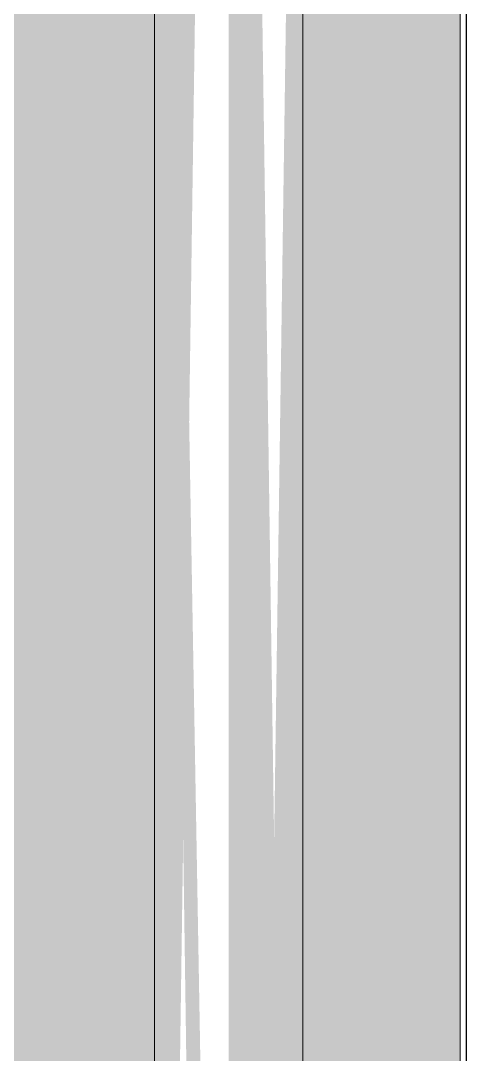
# Model space of a CAD drawing. Header units: metres. Extents: x 147 to 427, y -16 to 162.
# Drawn here: x 329.725 to 329.8, y 83.0486 to 83.2227 of the extents above; entities that cross this region are included whole.
import ezdxf

# ---------------------------------------------------------------- set-up
doc = ezdxf.new("R2010")
doc.units = ezdxf.units.M
doc.layers.add('1053_ARQ_BASE_MATADOURO_dwg', color=7, linetype='Continuous', lineweight=5, true_color=0x767676)
for name, color, linetype, lineweight in [('A-PAREDE', 7, 'Continuous', 30), ('A-WALL', 7, 'Continuous', 9), ('P-PIPE', 7, 'Continuous', 5)]:
    doc.layers.add(name, color=color, linetype=linetype, lineweight=lineweight)

# ---------------------------------------------------------------- blocks, each defined once
blk = doc.blocks.new('1053_ARQ_BASE_MATADOURO_dwg_arq geral tgov-4039641-TÉRREO 1_20 - Dependente 1')
at = {"layer": 'A-PAREDE', "color": 253, "true_color": 0xaaaaaa}
blk.add_line((31.19822966563515, 0.559662276878953), (31.19822966563515, -2.440337724983692), dxfattribs=at)
blk = doc.blocks.new('1053_ARQ_BASE_MATADOURO_dwg-3625622-TÉRREO 1_20 - Dependente 1')
blk.add_blockref('1053_ARQ_BASE_MATADOURO_dwg_arq geral tgov-4039641-TÉRREO 1_20 - Dependente 1', (130.2097949645677, 83.1860339743535))

msp = doc.modelspace()

# ---------------------------------------------------------------- hatches: boundary and pattern name
at = {"layer": 'A-WALL', "true_color": 0xffd4aa, "transparency": 33554483}
h = msp.add_hatch(color=41, dxfattribs=at)
h.paths.add_polyline_path([(329.6504503113353, 80.59569625085985), (329.7989503113354, 80.60353545849867), (329.7989503113354, 83.89569624974227), (329.6504503113355, 83.89569624974227), (329.6504503113353, 80.601185888935)])
h.paths.add_polyline_path([(329.6837292422203, 80.60918625085957), (329.6774792422203, 80.619641930748), (329.6867440041564, 82.34870625011476), (329.7024792422202, 82.34870625011476), (329.693214480284, 80.60918625085957), (329.6867440041564, 80.60918625085957)])
h.paths.add_polyline_path([(329.7708045597676, 80.60918625085957), (329.7474792422203, 80.60918625085957), (329.7567440041565, 82.34870625011476), (329.7724792422202, 82.34870625011476), (329.7720533150489, 80.60918625085957)])
h.paths.add_polyline_path([(329.7600936041068, 82.41019625011481), (329.749153924673, 82.41019625011481), (329.7599792422203, 82.74409413593499), (329.7708045597676, 82.74409413593499), (329.763214480284, 82.41019625011481)])
h.paths.add_polyline_path([(329.6899792422201, 82.41019625011481), (329.6791539246727, 82.41019625011481), (329.6899792422201, 82.74409413593499), (329.7008045597674, 82.74409413593499), (329.6900936041066, 82.41019625011481)])
h.paths.add_polyline_path([(329.693214480284, 82.7758941359351), (329.6779051693916, 82.7758941359351), (329.6867440041564, 83.39350508121639), (329.7020533150488, 83.39350508121639), (329.6935226001459, 82.7758941359351)])
h.paths.add_polyline_path([(329.7479051693916, 82.7758941359351), (329.7567440041565, 83.39350508121639), (329.7720533150489, 83.39350508121639), (329.763214480284, 82.7758941359351), (329.749153924673, 82.7758941359351)])
at = {"layer": 'P-PIPE', "true_color": 0x00ffff}
for points in [[(329.7599792422203, 82.7758941359351), (329.749153924673, 83.39350508121639), (329.7479051693916, 83.39350508121639), (329.7567440041565, 82.7758941359351)], [(329.763214480284, 82.7758941359351), (329.7720533150489, 82.7758941359351), (329.763214480284, 83.39350508121639), (329.7599792422203, 83.39350508121639), (329.7599792422203, 82.7758941359351)]]:
    msp.add_hatch(color=4, dxfattribs=at).paths.add_polyline_path(points)

# ---------------------------------------------------------------- linework, layer by layer
at = {"layer": 'A-WALL', "color": 253, "true_color": 0xbbb2aa}
msp.add_line((329.7989503113351, 80.59419625048717), (329.7989503113351, 83.89569624974214), dxfattribs=at)
at = {"layer": 'P-PIPE'}
for p, q in [((329.7474792422203, 83.39350508121639), (329.7474792422203, 82.7758941359351)), ((329.7724792422202, 82.7758941359351), (329.7724792422202, 83.39350508121639))]:
    msp.add_line(p, q, dxfattribs=at)

# ---------------------------------------------------------------- block references
at = {"layer": '1053_ARQ_BASE_MATADOURO_dwg', "color": 253, "true_color": 0xaaaaaa}
msp.add_blockref('1053_ARQ_BASE_MATADOURO_dwg-3625622-TÉRREO 1_20 - Dependente 1', (168.3919546120403, 0), dxfattribs=at)

doc.saveas('drawing.dxf')
